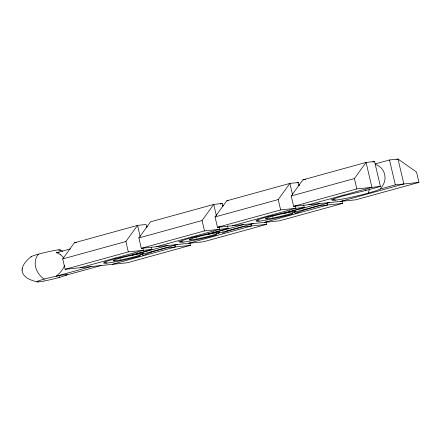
<?xml version="1.0" encoding="UTF-8"?>
<svg xmlns="http://www.w3.org/2000/svg" width="441" height="441" viewBox="0 0 441 441"><rect width="100%" height="100%" fill="white"/><g stroke="black" fill="none" stroke-linecap="round" stroke-linejoin="round"><path stroke-width="0.66" d="M36.994 281.882C31.041 280.327 22.254 277.483 22.072 269.991M22.248 268.387C23.39 263.398 27.381 259.76 31.195 256.634M22.05 270.195L22.265 268.189M369.393 188.919L369.343 189.222M369.321 189.365L368.318 193.103A24.812 1.731 -13.2 0 1 335.342 200.137L333.198 198.874M216.481 233.521L215.974 235.075A24.812 1.731 -13.2 0 1 182.998 242.115L181.008 240.957M140.266 254.655L139.803 256.067A24.812 1.731 -13.2 0 1 106.827 263.106L104.682 261.838M292.57 212.827L292.146 214.089A24.812 1.731 -13.2 0 1 259.17 221.128L257.026 219.861M64.634 265.217C63.151 269.743 59.717 273.321 56.073 276.242L91.226 266.557M58.956 277.549L59.59 276.529M38.422 254.181C31.791 262.175 36.118 274.021 44.265 279.092M189.828 242.77L190.435 245.361L127.262 262.77L65.13 269.297L62.699 258.933L74.386 242.798L137.559 225.395L146.07 224.497L146.688 227.121M62.699 258.933L125.872 241.53L137.559 225.395L140.172 236.536M266 221.784L266.607 224.375L203.433 241.778L141.302 248.311L138.871 237.947L150.557 221.812L213.731 204.404L222.242 203.51L222.859 206.129M138.871 237.947L202.044 220.539L213.731 204.404L216.344 215.55M342.172 200.793L342.778 203.384L279.605 220.792L217.474 227.319L215.043 216.955L226.729 200.82L289.902 183.417L298.414 182.519L299.185 185.799M215.043 216.955L278.216 199.553L289.902 183.417L292.515 194.558M375.274 163.887L389.497 159.967L398.008 159.069L416.519 172.034L418.95 182.398L355.777 199.801L293.645 206.333L291.214 195.969L302.901 179.834L366.074 162.426L374.585 161.533L380.429 186.444L365.28 190.617L344.278 195.628A24.812 1.731 -13.2 0 0 335.342 200.137M291.214 195.969L354.388 178.561L366.074 162.426L371.917 187.337L308.744 204.745M134.103 253.696L132.245 255.251L167.398 245.565M286.181 211.95L284.588 213.273L319.742 203.588M209.751 233.168L208.417 234.265L243.57 224.579M151.605 252.07L145.806 254.308M227.799 231.062L222.369 233.195M303.948 210.092L298.149 212.33M145.607 254.369L145.31 254.463M297.951 212.391L297.449 212.551M297.245 212.612L296.297 212.898M144.378 254.749L143.953 254.876M295.867 213.025L295.542 213.124M143.413 255.036L143.088 255.135M295.321 213.19L294.88 213.317M142.867 255.196L142.537 255.295M220.302 204.045L222.242 203.51M297.124 182.877L298.414 182.519M372.645 162.067L374.585 161.533M147.404 226.674L146.109 227.027A25.986 22.695 84 0 1 146.814 227.302M222.286 206.041L223.576 205.682M298.458 185.049L299.748 184.696M60.423 254.573A22.938 20.032 84 0 0 56.47 252.743L70.284 248.917M396.691 159.433L398.008 159.069L403.851 183.98L340.678 201.388M65.13 269.297L128.303 251.888L151.913 249.408L151.45 247.445M141.302 248.311L204.475 230.902L228.085 228.421L227.468 225.798M217.474 227.319L280.647 209.91L304.257 207.43L303.64 204.811M293.645 206.333L356.819 188.924L380.429 186.444M80.229 267.709L143.402 250.306L142.939 248.338M156.401 246.723L219.574 229.314L218.957 226.691M232.572 225.731L295.746 208.328L295.134 205.704M106.827 263.106A24.812 1.731 -13.2 0 1 115.763 258.591L136.765 253.586L151.913 249.408M182.998 242.115A24.812 1.731 -13.2 0 1 191.934 237.605L212.937 232.594L228.085 228.421M259.17 221.128A24.812 1.731 -13.2 0 1 268.106 216.614L289.109 211.608L304.257 207.43M66.012 275.195L101.165 265.51M142.184 254.209L177.337 244.523M218.356 233.217L253.509 223.532M294.527 212.231L329.681 202.546M380.192 189.051L395.34 184.878L418.95 182.398M368.318 193.103L376.179 190.733L380.142 189.084A27.088 23.66 84 0 0 382.303 186.168C387.303 179.426 385.247 168.853 377.386 165.314A25.986 22.695 84 0 0 375.153 164.267M112.163 264.357L175.336 246.949L174.873 244.981M188.335 243.366L251.508 225.957L251.045 223.995M264.506 222.38L327.68 204.971L327.216 203.003M365.242 190.622L365.28 190.617A27.088 23.66 84 0 0 365.975 189.751M302.901 179.834L305.619 179.548M226.729 200.82L228.091 200.677M342.778 203.384L319.168 205.864L304.02 210.037A27.088 23.66 84 0 0 304.714 209.172M74.386 242.798L76.425 242.583M266.607 224.375L242.997 226.856L227.848 231.029A27.088 23.66 84 0 0 228.681 229.987M190.435 245.361L166.825 247.842L151.676 252.015A27.088 23.66 84 0 0 152.371 251.15M266.044 218.493L267.318 218.879M189.873 239.48L191.146 239.871M113.701 260.471L114.974 260.857M37.529 281.457L38.802 281.849M330.987 199.437L332.161 200.071M178.644 241.414L179.818 242.048M60.417 254.589L63.73 257.704M271.711 215.285L272.781 216.123M195.539 236.277L196.609 237.115M119.368 257.263L120.437 258.101M344.278 195.628L343.726 195.016M268.106 216.614L267.555 216.002M191.934 237.605L191.383 236.993M115.763 258.591L115.211 257.979M389.497 159.967L395.34 184.878M354.388 178.561L356.819 188.924M278.216 199.553L280.647 209.91M202.044 220.539L204.475 230.902M125.872 241.53L128.303 251.888M31.151 256.971A15.165 1.058 -13.2 0 1 45.897 252.291A15.165 1.058 -13.2 0 1 60.34 250.179M58.576 249.898A39.668 34.646 84 0 1 62.876 251.188M67.308 274.037A32.353 28.257 84 0 1 65.946 275.079M56.476 252.726A20.501 1.428 -13.2 0 1 59.149 252.235M137.46 252.721A27.088 23.66 84 0 1 136.76 253.581M143.479 253.046A32.353 28.257 84 0 1 142.118 254.088M213.631 231.729A27.088 23.66 84 0 1 212.931 232.589M222.457 206.107A25.986 22.695 84 0 1 222.633 206.179M295.823 211.068A32.353 28.257 84 0 1 294.461 212.11M219.651 232.06A32.353 28.257 84 0 1 218.289 233.102M289.803 210.743A27.088 23.66 84 0 1 289.103 211.603M43.885 281.044A15.165 1.058 -13.2 0 0 66.371 274.903A15.165 1.058 -13.2 0 0 44.574 279.004A15.165 1.058 -13.2 0 0 43.885 281.044M120.057 260.058A15.165 1.058 -13.2 0 0 142.542 253.917A15.165 1.058 -13.2 0 0 120.746 258.018A15.165 1.058 -13.2 0 0 120.057 260.058M272.4 218.08A15.165 1.058 -13.2 0 0 294.886 211.939A15.165 1.058 -13.2 0 0 273.089 216.04A15.165 1.058 -13.2 0 0 272.4 218.08M196.228 239.072A15.165 1.058 -13.2 0 0 218.714 232.925A15.165 1.058 -13.2 0 0 196.918 237.026A15.165 1.058 -13.2 0 0 196.228 239.072"/></g></svg>
